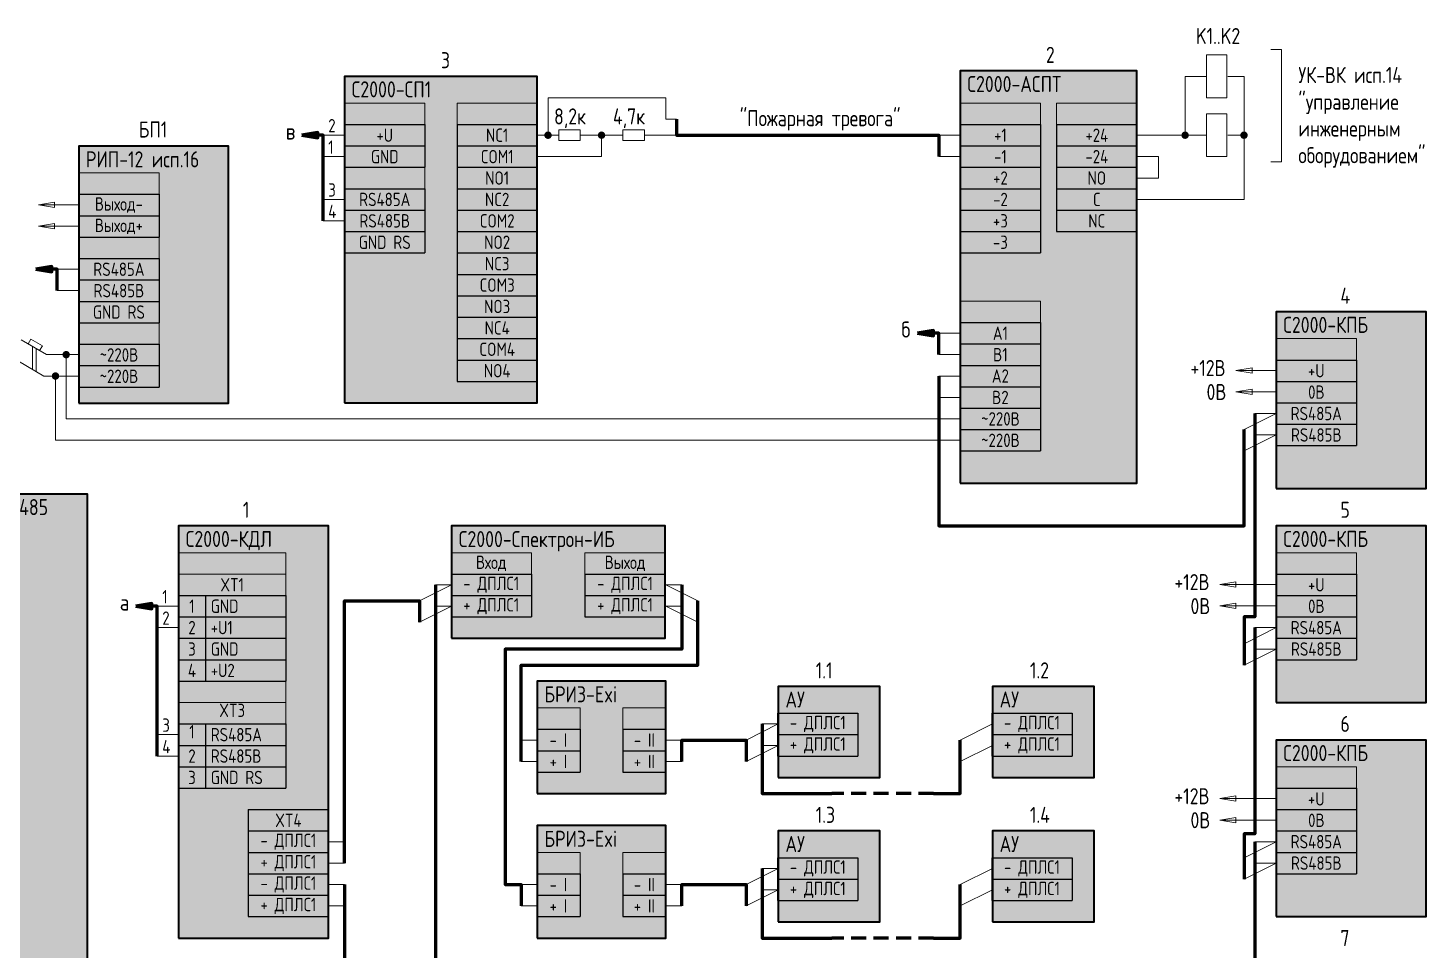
# Model space of a CAD drawing. Header units: millimetres. Extents: x -97100 to 319800, y -166950 to 107250.
# Drawn here: x -62314 to -36200, y -79424 to -62196 of the extents above; entities that cross this region are included whole.
import ezdxf
from ezdxf.enums import TextEntityAlignment as Align

# ---------------------------------------------------------------- set-up
doc = ezdxf.new("R2010")
doc.units = ezdxf.units.MM
doc.linetypes.add('DASHED2', pattern=[9.525, 6.35, -3.175])
doc.layers.add('0_ПОЖ_ИЗВ', color=1, linetype='Continuous', lineweight=15)
doc.layers.add('Штриховка', color=7, linetype='Continuous', lineweight=25)
doc.styles.get("Standard").update_dxf_attribs({"font": 'GOST2304A.ttf'})
doc.styles.add('мой', font='GOST_Common.ttf', dxfattribs={"width": 0.9, "height": 3})

# ---------------------------------------------------------------- blocks, each defined once
blk = doc.blocks.new('*U148')
at = {"layer": 'Штриховка'}
h = blk.add_hatch(color=0, dxfattribs=at)
h.dxf.hatch_style = 1
h.paths.add_polyline_path([(0, -7700), (2800, -7700), (2800, 0), (0, 0)])
at = {"color": 7, "linetype": 'Continuous', "lineweight": 40}
blk.add_lwpolyline([(0, -7700), (2800, -7700), (2800, 0), (0, 0)], close=True, dxfattribs=at)
blk.add_attdef('НАЗВАНИЕ_001', (9, -20), '', height=10, dxfattribs=at)
at = {"color": 7, "linetype": 'Continuous', "lineweight": 40, "flags": 1}
blk.add_attdef('I12', text='', height=10, dxfattribs=at).set_placement((10, -60), align=Align.TOP_LEFT)
at = {"color": 7, "linetype": 'Continuous', "lineweight": 40, "flags": 9}
for tag, p in [('I24', (10, -80)), ('I220', (10, -90))]:
    blk.add_attdef(tag, p, '', height=10, dxfattribs=at)
blk = doc.blocks.new('*T149')
at = {"color": 0, "linetype": 'ByBlock', "lineweight": -2, "transparency": 16777216}
for p, q in [((0, -800), (2000, -800)), ((0, -800), (0, -2400)), ((500, -800), (500, -2400)), ((2000, -800), (2000, -2400)), ((0, -1200), (2000, -1200)), ((0, -1600), (2000, -1600)), ((0, -2000), (2000, -2000)), ((0, -2400), (2000, -2400)), ((0, -3200), (2000, -3200)), ((0, -3200), (0, -4400)), ((500, -3200), (500, -4400)), ((2000, -3200), (2000, -4400)), ((0, -3600), (2000, -3600)), ((0, -4000), (2000, -4000)), ((0, -4400), (2000, -4400))]:
    blk.add_line(p, q, dxfattribs=at)
at = {"layer": 'Defpoints', "color": 8, "linetype": 'ByBlock', "lineweight": 0, "transparency": 16777216}
for p, q in [((0, 0), (2000, 0)), ((0, 0), (0, -800)), ((2000, 0), (2000, -800)), ((0, -400), (2000, -400)), ((0, -2400), (0, -3200)), ((2000, -2400), (2000, -3200)), ((0, -2800), (2000, -2800))]:
    blk.add_line(p, q, dxfattribs=at)
at = {"color": 0, "linetype": 'Continuous', "lineweight": 20, "transparency": 16777216, "char_height": 250}
for s, insert, width, attachment_point in [('XT1', (1000, -600), 1800, 5), ('1', (250, -1000), 300, 5), ('GND', (600, -1000), 1300, 4), ('{\\C7;2}', (250, -1400), 300, 5), ('{\\fGOST type A|b0|i0|c0|p34;+U1}', (600, -1400), 1300, 4), ('{\\C7;3}', (250, -1800), 300, 5), ('{\\fGOST type A|b0|i0|c0|p34;GND}', (600, -1800), 1300, 4), ('{\\C7;4}', (250, -2200), 300, 5), ('+U2', (600, -2200), 1300, 4), ('XT3', (1000, -2820), 1800, 2), ('1', (250, -3220), 300, 2), ('{\\C256;RS485А}', (600, -3400), 1300, 4), ('{\\C7;2}', (250, -3800), 300, 5), ('{\\C256;RS485B}', (600, -3800), 1300, 4), ('{\\C7;3}', (250, -4200), 300, 5), ('{\\fGOST type A|b0|i0|c0|p34;GND\\fGOST type A|b0|i0|c204|p34; \\fGOST type A|b0|i0|c0|p34;RS}', (600, -4200), 1300, 4)]:
    blk.add_mtext(s, dxfattribs=dict(at, insert=insert, width=width, attachment_point=attachment_point))
blk = doc.blocks.new('*U164')
at = {"layer": 'Штриховка'}
h = blk.add_hatch(color=0, dxfattribs=at)
h.dxf.hatch_style = 1
h.paths.add_polyline_path([(0, -4800), (2800, -4800), (2800, 0), (0, 0)])
at = {"color": 7, "linetype": 'Continuous', "lineweight": 40}
blk.add_lwpolyline([(0, -4800), (2800, -4800), (2800, 0), (0, 0)], close=True, dxfattribs=at)
blk.add_attdef('НАЗВАНИЕ_001', (9, -20), '', height=10, dxfattribs=at)
at = {"color": 7, "linetype": 'Continuous', "lineweight": 40, "flags": 1}
blk.add_attdef('I12', text='', height=10, dxfattribs=at).set_placement((10, -60), align=Align.TOP_LEFT)
at = {"color": 7, "linetype": 'Continuous', "lineweight": 40, "flags": 9}
for tag, p in [('I24', (10, -80)), ('I220', (10, -90))]:
    blk.add_attdef(tag, p, '', height=10, dxfattribs=at)
blk = doc.blocks.new('*T159')
at = {"color": 0, "linetype": 'ByBlock', "lineweight": -2, "transparency": 16777216}
for p, q in [((0, -400), (1500, -400)), ((0, -400), (0, -1200)), ((1500, -400), (1500, -1200)), ((0, -800), (1500, -800)), ((0, -1200), (1500, -1200)), ((0, -1600), (1500, -1600)), ((0, -1600), (0, -2800)), ((1500, -1600), (1500, -2800)), ((0, -2000), (1500, -2000)), ((0, -2400), (1500, -2400)), ((0, -2800), (1500, -2800)), ((0, -3200), (1500, -3200)), ((0, -3200), (0, -4000)), ((1500, -3200), (1500, -4000)), ((0, -3600), (1500, -3600)), ((0, -4000), (1500, -4000))]:
    blk.add_line(p, q, dxfattribs=at)
at = {"layer": 'Defpoints', "color": 8, "linetype": 'ByBlock', "lineweight": 0, "transparency": 16777216}
for p, q in [((0, 0), (1500, 0)), ((0, 0), (0, -400)), ((1500, 0), (1500, -400)), ((0, -1200), (0, -1600)), ((1500, -1200), (1500, -1600)), ((0, -2800), (0, -3200)), ((1500, -2800), (1500, -3200))]:
    blk.add_line(p, q, dxfattribs=at)
at = {"color": 0, "linetype": 'Continuous', "lineweight": 20, "transparency": 16777216, "char_height": 250, "width": 1300, "attachment_point": 5}
for s, insert in [('Выход-', (750, -600)), ('Выход+', (750, -1000)), ('{\\C256;RS485А}', (750, -1800)), ('{\\C256;RS485B}', (750, -2200)), ('{\\fGOST type A|b0|i0|c0|p34;GND\\fGOST type A|b0|i0|c204|p34; \\fGOST type A|b0|i0|c0|p34;RS}', (750, -2600)), ('~220В', (750, -3400)), ('~220В', (750, -3800))]:
    blk.add_mtext(s, dxfattribs=dict(at, insert=insert))
blk = doc.blocks.new('*U162')
at = {"layer": 'Штриховка'}
h = blk.add_hatch(color=0, dxfattribs=at)
h.dxf.hatch_style = 1
h.paths.add_polyline_path([(0, -6100), (3600, -6100), (3600, 0), (0, 0)])
at = {"color": 7, "linetype": 'Continuous', "lineweight": 40}
blk.add_lwpolyline([(0, -6100), (3600, -6100), (3600, 0), (0, 0)], close=True, dxfattribs=at)
blk.add_attdef('НАЗВАНИЕ_001', (9, -20), '', height=10, dxfattribs=at)
at = {"color": 7, "linetype": 'Continuous', "lineweight": 40, "flags": 1}
blk.add_attdef('I12', text='', height=10, dxfattribs=at).set_placement((10, -60), align=Align.TOP_LEFT)
at = {"color": 7, "linetype": 'Continuous', "lineweight": 40, "flags": 9}
for tag, p in [('I24', (10, -80)), ('I220', (10, -90))]:
    blk.add_attdef(tag, p, '', height=10, dxfattribs=at)
blk = doc.blocks.new('*T160')
at = {"color": 0, "linetype": 'ByBlock', "lineweight": -2, "transparency": 16777216}
for p, q in [((0, -400), (1500, -400)), ((0, -400), (0, -1200)), ((1500, -400), (1500, -1200)), ((0, -800), (1500, -800)), ((0, -1200), (1500, -1200)), ((0, -1600), (1500, -1600)), ((0, -1600), (0, -2800)), ((1500, -1600), (1500, -2800)), ((0, -2000), (1500, -2000)), ((0, -2400), (1500, -2400)), ((0, -2800), (1500, -2800))]:
    blk.add_line(p, q, dxfattribs=at)
at = {"layer": 'Defpoints', "color": 8, "linetype": 'ByBlock', "lineweight": 0, "transparency": 16777216}
for p, q in [((0, 0), (1500, 0)), ((0, 0), (0, -400)), ((1500, 0), (1500, -400)), ((0, -1200), (0, -1600)), ((1500, -1200), (1500, -1600))]:
    blk.add_line(p, q, dxfattribs=at)
at = {"color": 0, "linetype": 'Continuous', "lineweight": 20, "transparency": 16777216, "char_height": 250, "width": 1300, "attachment_point": 5}
for s, insert in [('+U', (750, -600)), ('GND', (750, -1000)), ('{\\C256;RS485А}', (750, -1800)), ('{\\C256;RS485B}', (750, -2200)), ('{\\fGOST type A|b0|i0|c0|p34;GND\\fGOST type A|b0|i0|c204|p34; \\fGOST type A|b0|i0|c0|p34;RS}', (750, -2600))]:
    blk.add_mtext(s, dxfattribs=dict(at, insert=insert))
blk = doc.blocks.new('*U163')
at = {"layer": 'Штриховка'}
h = blk.add_hatch(color=0, dxfattribs=at)
h.dxf.hatch_style = 1
h.paths.add_polyline_path([(0, -3300), (2800, -3300), (2800, 0), (0, 0)])
at = {"color": 7, "linetype": 'Continuous', "lineweight": 40}
blk.add_lwpolyline([(0, -3300), (2800, -3300), (2800, 0), (0, 0)], close=True, dxfattribs=at)
blk.add_attdef('НАЗВАНИЕ_001', (9, -20), '', height=10, dxfattribs=at)
at = {"color": 7, "linetype": 'Continuous', "lineweight": 40, "flags": 1}
blk.add_attdef('I12', text='', height=10, dxfattribs=at).set_placement((10, -60), align=Align.TOP_LEFT)
at = {"color": 7, "linetype": 'Continuous', "lineweight": 40, "flags": 9}
for tag, p in [('I24', (10, -80)), ('I220', (10, -90))]:
    blk.add_attdef(tag, p, '', height=10, dxfattribs=at)
blk = doc.blocks.new('*T161')
at = {"color": 0, "linetype": 'ByBlock', "lineweight": -2, "transparency": 16777216}
for p, q in [((0, -400), (1500, -400)), ((0, -400), (0, -2000)), ((1500, -400), (1500, -2000)), ((0, -800), (1500, -800)), ((0, -1200), (1500, -1200)), ((0, -1600), (1500, -1600)), ((0, -2000), (1500, -2000))]:
    blk.add_line(p, q, dxfattribs=at)
at = {"layer": 'Defpoints', "color": 8, "linetype": 'ByBlock', "lineweight": 0, "transparency": 16777216}
for p, q in [((0, 0), (1500, 0)), ((0, 0), (0, -400)), ((1500, 0), (1500, -400))]:
    blk.add_line(p, q, dxfattribs=at)
at = {"color": 0, "linetype": 'Continuous', "lineweight": 20, "transparency": 16777216, "char_height": 250, "width": 1300, "attachment_point": 5}
for s, insert in [('+U', (750, -600)), ('0В', (750, -1000)), ('{\\C256;RS485А}', (750, -1400)), ('{\\C256;RS485B}', (750, -1800))]:
    blk.add_mtext(s, dxfattribs=dict(at, insert=insert))
blk = doc.blocks.new('*U188')
at = {"layer": 'Штриховка'}
h = blk.add_hatch(color=0, dxfattribs=at)
h.dxf.hatch_style = 1
h.paths.add_polyline_path([(0, -7700), (3300, -7700), (3300, 0), (0, 0)])
at = {"color": 7, "linetype": 'Continuous', "lineweight": 40}
blk.add_lwpolyline([(0, -7700), (3300, -7700), (3300, 0), (0, 0)], close=True, dxfattribs=at)
blk.add_attdef('НАЗВАНИЕ_001', (9, -20), '', height=10, dxfattribs=at)
at = {"color": 7, "linetype": 'Continuous', "lineweight": 40, "flags": 1}
blk.add_attdef('I12', text='', height=10, dxfattribs=at).set_placement((10, -60), align=Align.TOP_LEFT)
at = {"color": 7, "linetype": 'Continuous', "lineweight": 40, "flags": 9}
for tag, p in [('I24', (10, -80)), ('I220', (10, -90))]:
    blk.add_attdef(tag, p, '', height=10, dxfattribs=at)
blk = doc.blocks.new('*T165')
at = {"color": 0, "linetype": 'ByBlock', "lineweight": -2, "transparency": 16777216}
for p, q in [((0, -400), (1500, -400)), ((0, -400), (0, -2800)), ((1500, -400), (1500, -2800)), ((0, -800), (1500, -800)), ((0, -1200), (1500, -1200)), ((0, -1600), (1500, -1600)), ((0, -2000), (1500, -2000)), ((0, -2400), (1500, -2400)), ((0, -2800), (1500, -2800))]:
    blk.add_line(p, q, dxfattribs=at)
at = {"layer": 'Defpoints', "color": 8, "linetype": 'ByBlock', "lineweight": 0, "transparency": 16777216}
for p, q in [((0, 0), (1500, 0)), ((0, 0), (0, -400)), ((1500, 0), (1500, -400))]:
    blk.add_line(p, q, dxfattribs=at)
at = {"color": 0, "linetype": 'Continuous', "lineweight": 20, "transparency": 16777216, "char_height": 250, "width": 1300, "attachment_point": 5}
for s, insert in [('+1', (750, -600)), ('-1', (750, -1000)), ('+2', (750, -1400)), ('-2', (750, -1800)), ('{\\C256;+3}', (750, -2200)), ('{\\C256;-3}', (750, -2600))]:
    blk.add_mtext(s, dxfattribs=dict(at, insert=insert))
blk = doc.blocks.new('*U169')
at = {"layer": 'Штриховка'}
h = blk.add_hatch(color=0, dxfattribs=at)
h.dxf.hatch_style = 1
h.paths.add_polyline_path([(0, -19695), (2800, -19695), (2800, 0), (0, 0)])
at = {"color": 7, "linetype": 'Continuous', "lineweight": 40}
blk.add_lwpolyline([(0, -19695), (2800, -19695), (2800, 0), (0, 0)], close=True, dxfattribs=at)
blk.add_attdef('НАЗВАНИЕ_001', (9, -20), '', height=10, dxfattribs=at)
at = {"color": 7, "linetype": 'Continuous', "lineweight": 40, "flags": 1}
blk.add_attdef('I12', text='', height=10, dxfattribs=at).set_placement((10, -60), align=Align.TOP_LEFT)
at = {"color": 7, "linetype": 'Continuous', "lineweight": 40, "flags": 9}
for tag, p in [('I24', (10, -80)), ('I220', (10, -90))]:
    blk.add_attdef(tag, p, '', height=10, dxfattribs=at)
blk = doc.blocks.new('*T170')
at = {"color": 0, "linetype": 'ByBlock', "lineweight": -2, "transparency": 16777216}
for p, q in [((0, -400), (811, -400)), ((0, -400), (0, -1200)), ((811, -400), (811, -1200)), ((0, -800), (811, -800)), ((0, -1200), (811, -1200))]:
    blk.add_line(p, q, dxfattribs=at)
at = {"layer": 'Defpoints', "color": 8, "linetype": 'ByBlock', "lineweight": 0, "transparency": 16777216}
for p, q in [((0, 0), (811, 0)), ((0, 0), (0, -400)), ((811, 0), (811, -400))]:
    blk.add_line(p, q, dxfattribs=at)
at = {"color": 0, "linetype": 'Continuous', "lineweight": 20, "transparency": 16777216, "char_height": 250, "width": 611.04, "attachment_point": 5}
for s, insert in [('{\\C256;- I }', (406, -600)), ('{\\C256;+ I }', (406, -1000))]:
    blk.add_mtext(s, dxfattribs=dict(at, insert=insert))
blk = doc.blocks.new('*U184')
at = {"layer": 'Штриховка'}
h = blk.add_hatch(color=0, dxfattribs=at)
h.dxf.hatch_style = 1
h.paths.add_polyline_path([(0, -2100), (2400, -2100), (2400, 0), (0, 0)])
at = {"color": 7, "linetype": 'Continuous', "lineweight": 40}
blk.add_lwpolyline([(0, -2100), (2400, -2100), (2400, 0), (0, 0)], close=True, dxfattribs=at)
blk.add_attdef('НАЗВАНИЕ_001', (9, -20), '', height=10, dxfattribs=at)
at = {"color": 7, "linetype": 'Continuous', "lineweight": 40, "flags": 1}
blk.add_attdef('I12', text='', height=10, dxfattribs=at).set_placement((10, -60), align=Align.TOP_LEFT)
at = {"color": 7, "linetype": 'Continuous', "lineweight": 40, "flags": 9}
for tag, p in [('I24', (10, -80)), ('I220', (10, -90))]:
    blk.add_attdef(tag, p, '', height=10, dxfattribs=at)
blk = doc.blocks.new('*T172')
at = {"color": 0, "linetype": 'ByBlock', "lineweight": -2, "transparency": 16777216}
for p, q in [((0, -400), (800, -400)), ((0, -400), (0, -1200)), ((800, -400), (800, -1200)), ((0, -800), (800, -800)), ((0, -1200), (800, -1200))]:
    blk.add_line(p, q, dxfattribs=at)
at = {"layer": 'Defpoints', "color": 8, "linetype": 'ByBlock', "lineweight": 0, "transparency": 16777216}
for p, q in [((0, 0), (800, 0)), ((0, 0), (0, -400)), ((800, 0), (800, -400))]:
    blk.add_line(p, q, dxfattribs=at)
at = {"color": 0, "linetype": 'Continuous', "lineweight": 20, "transparency": 16777216, "char_height": 250, "width": 600, "attachment_point": 5}
for s, insert in [('{\\C256;- II}', (400, -600)), ('{\\C256;+ II }', (400, -1000))]:
    blk.add_mtext(s, dxfattribs=dict(at, insert=insert))
blk = doc.blocks.new('*U171')
at = {"layer": 'Штриховка'}
h = blk.add_hatch(color=0, dxfattribs=at)
h.dxf.hatch_style = 1
h.paths.add_polyline_path([(0, -2100), (3989, -2100), (3989, 0), (0, 0)])
at = {"color": 7, "linetype": 'Continuous', "lineweight": 40}
blk.add_lwpolyline([(0, -2100), (3989, -2100), (3989, 0), (0, 0)], close=True, dxfattribs=at)
blk.add_attdef('НАЗВАНИЕ_001', (9, -20), '', height=10, dxfattribs=at)
at = {"color": 7, "linetype": 'Continuous', "lineweight": 40, "flags": 1}
blk.add_attdef('I12', text='', height=10, dxfattribs=at).set_placement((10, -60), align=Align.TOP_LEFT)
at = {"color": 7, "linetype": 'Continuous', "lineweight": 40, "flags": 9}
for tag, p in [('I24', (10, -80)), ('I220', (10, -90))]:
    blk.add_attdef(tag, p, '', height=10, dxfattribs=at)
blk = doc.blocks.new('*T173')
at = {"color": 0, "linetype": 'ByBlock', "lineweight": -2, "transparency": 16777216}
for p, q in [((0, -400), (1500, -400)), ((0, -400), (0, -1200)), ((1500, -400), (1500, -1200)), ((0, -800), (1500, -800)), ((0, -1200), (1500, -1200))]:
    blk.add_line(p, q, dxfattribs=at)
at = {"layer": 'Defpoints', "color": 8, "linetype": 'ByBlock', "lineweight": 0, "transparency": 16777216}
for p, q in [((0, 0), (1500, 0)), ((0, 0), (0, -400)), ((1500, 0), (1500, -400))]:
    blk.add_line(p, q, dxfattribs=at)
at = {"color": 0, "linetype": 'Continuous', "lineweight": 20, "transparency": 16777216, "char_height": 250, "width": 1300, "attachment_point": 5}
for s, insert in [('Вход', (750, -200)), ('{\\C256;- ДПЛС1  \\P}', (750, -600)), ('{\\C256;+ ДПЛС1 \\P}', (750, -1000))]:
    blk.add_mtext(s, dxfattribs=dict(at, insert=insert))
blk = doc.blocks.new('*T174')
at = {"color": 0, "linetype": 'ByBlock', "lineweight": -2, "transparency": 16777216}
for p, q in [((0, -400), (1500, -400)), ((0, -400), (0, -1200)), ((1500, -400), (1500, -1200)), ((0, -800), (1500, -800)), ((0, -1200), (1500, -1200))]:
    blk.add_line(p, q, dxfattribs=at)
at = {"layer": 'Defpoints', "color": 8, "linetype": 'ByBlock', "lineweight": 0, "transparency": 16777216}
for p, q in [((0, 0), (1500, 0)), ((0, 0), (0, -400)), ((1500, 0), (1500, -400))]:
    blk.add_line(p, q, dxfattribs=at)
at = {"color": 0, "linetype": 'Continuous', "lineweight": 20, "transparency": 16777216, "char_height": 250, "width": 1300, "attachment_point": 5}
for s, insert in [('Выход', (750, -200)), ('{\\C256;- ДПЛС1  \\P}', (750, -600)), ('{\\C256;+ ДПЛС1 \\P}', (750, -1000))]:
    blk.add_mtext(s, dxfattribs=dict(at, insert=insert))
blk = doc.blocks.new('*U176')
at = {"layer": 'Штриховка'}
h = blk.add_hatch(color=0, dxfattribs=at)
h.dxf.hatch_style = 1
h.paths.add_polyline_path([(0, -1700), (1900, -1700), (1900, 0), (0, 0)])
at = {"color": 7, "linetype": 'Continuous', "lineweight": 40}
blk.add_lwpolyline([(0, -1700), (1900, -1700), (1900, 0), (0, 0)], close=True, dxfattribs=at)
blk.add_attdef('НАЗВАНИЕ_001', (9, -20), '', height=10, dxfattribs=at)
at = {"color": 7, "linetype": 'Continuous', "lineweight": 40, "flags": 1}
blk.add_attdef('I12', text='', height=10, dxfattribs=at).set_placement((10, -60), align=Align.TOP_LEFT)
at = {"color": 7, "linetype": 'Continuous', "lineweight": 40, "flags": 9}
for tag, p in [('I24', (10, -80)), ('I220', (10, -90))]:
    blk.add_attdef(tag, p, '', height=10, dxfattribs=at)
blk = doc.blocks.new('*T175')
at = {"color": 0, "linetype": 'ByBlock', "lineweight": -2, "transparency": 16777216}
for p, q in [((0, 0), (1500, 0)), ((0, 0), (0, -800)), ((1500, 0), (1500, -800)), ((0, -400), (1500, -400)), ((0, -800), (1500, -800))]:
    blk.add_line(p, q, dxfattribs=at)
at = {"color": 0, "linetype": 'Continuous', "lineweight": 20, "transparency": 16777216, "char_height": 250, "width": 1300, "attachment_point": 5}
for s, insert in [('{\\C256;- ДПЛС1  \\P}', (750, -200)), ('{\\C256;+ ДПЛС1 \\P}', (750, -600))]:
    blk.add_mtext(s, dxfattribs=dict(at, insert=insert))
blk = doc.blocks.new('*T177')
at = {"color": 0, "linetype": 'ByBlock', "lineweight": -2, "transparency": 16777216}
for p, q in [((0, 0), (1500, 0)), ((0, 0), (0, -800)), ((1500, 0), (1500, -800)), ((0, -400), (1500, -400)), ((0, -800), (1500, -800))]:
    blk.add_line(p, q, dxfattribs=at)
at = {"color": 0, "linetype": 'Continuous', "lineweight": 20, "transparency": 16777216, "char_height": 250, "width": 1300, "attachment_point": 5}
for s, insert in [('{\\C256;- ДПЛС1  \\P}', (750, -200)), ('{\\C256;+ ДПЛС1 \\P}', (750, -600))]:
    blk.add_mtext(s, dxfattribs=dict(at, insert=insert))
blk = doc.blocks.new('*T178')
at = {"color": 0, "linetype": 'ByBlock', "lineweight": -2, "transparency": 16777216}
for p, q in [((0, 0), (1500, 0)), ((0, 0), (0, -800)), ((1500, 0), (1500, -800)), ((0, -400), (1500, -400)), ((0, -800), (1500, -800))]:
    blk.add_line(p, q, dxfattribs=at)
at = {"color": 0, "linetype": 'Continuous', "lineweight": 20, "transparency": 16777216, "char_height": 250, "width": 1300, "attachment_point": 5}
for s, insert in [('{\\C256;- ДПЛС1  \\P}', (750, -200)), ('{\\C256;+ ДПЛС1 \\P}', (750, -600))]:
    blk.add_mtext(s, dxfattribs=dict(at, insert=insert))
blk = doc.blocks.new('*T179')
at = {"color": 0, "linetype": 'ByBlock', "lineweight": -2, "transparency": 16777216}
for p, q in [((0, 0), (1500, 0)), ((0, 0), (0, -800)), ((1500, 0), (1500, -800)), ((0, -400), (1500, -400)), ((0, -800), (1500, -800))]:
    blk.add_line(p, q, dxfattribs=at)
at = {"color": 0, "linetype": 'Continuous', "lineweight": 20, "transparency": 16777216, "char_height": 250, "width": 1300, "attachment_point": 5}
for s, insert in [('{\\C256;- ДПЛС1  \\P}', (750, -200)), ('{\\C256;+ ДПЛС1 \\P}', (750, -600))]:
    blk.add_mtext(s, dxfattribs=dict(at, insert=insert))
blk = doc.blocks.new('*T180')
at = {"color": 0, "linetype": 'ByBlock', "lineweight": -2, "transparency": 16777216}
for p, q in [((0, 0), (1500, 0)), ((0, 0), (0, -2000)), ((1500, 0), (1500, -2000)), ((0, -400), (1500, -400)), ((0, -800), (1500, -800)), ((0, -1200), (1500, -1200)), ((0, -1600), (1500, -1600)), ((0, -2000), (1500, -2000))]:
    blk.add_line(p, q, dxfattribs=at)
at = {"color": 0, "linetype": 'Continuous', "lineweight": 20, "transparency": 16777216, "char_height": 250, "width": 1300, "attachment_point": 5}
for s, insert in [('XT4', (750, -200)), ('{\\C256;- ДПЛС1  \\P}', (750, -600)), ('{\\C256;+ ДПЛС1 \\P}', (750, -1000)), ('{\\C256;- ДПЛС1  \\P}', (750, -1400)), ('{\\C256;+ ДПЛС1 \\P}', (750, -1800))]:
    blk.add_mtext(s, dxfattribs=dict(at, insert=insert))
blk = doc.blocks.new('*T185')
at = {"color": 0, "linetype": 'ByBlock', "lineweight": -2, "transparency": 16777216}
for p, q in [((0, -400), (811, -400)), ((0, -400), (0, -1200)), ((811, -400), (811, -1200)), ((0, -800), (811, -800)), ((0, -1200), (811, -1200))]:
    blk.add_line(p, q, dxfattribs=at)
at = {"layer": 'Defpoints', "color": 8, "linetype": 'ByBlock', "lineweight": 0, "transparency": 16777216}
for p, q in [((0, 0), (811, 0)), ((0, 0), (0, -400)), ((811, 0), (811, -400))]:
    blk.add_line(p, q, dxfattribs=at)
at = {"color": 0, "linetype": 'Continuous', "lineweight": 20, "transparency": 16777216, "char_height": 250, "width": 611.04, "attachment_point": 5}
for s, insert in [('{\\C256;- I }', (406, -600)), ('{\\C256;+ I }', (406, -1000))]:
    blk.add_mtext(s, dxfattribs=dict(at, insert=insert))
blk = doc.blocks.new('*T186')
at = {"color": 0, "linetype": 'ByBlock', "lineweight": -2, "transparency": 16777216}
for p, q in [((0, -400), (800, -400)), ((0, -400), (0, -1200)), ((800, -400), (800, -1200)), ((0, -800), (800, -800)), ((0, -1200), (800, -1200))]:
    blk.add_line(p, q, dxfattribs=at)
at = {"layer": 'Defpoints', "color": 8, "linetype": 'ByBlock', "lineweight": 0, "transparency": 16777216}
for p, q in [((0, 0), (800, 0)), ((0, 0), (0, -400)), ((800, 0), (800, -400))]:
    blk.add_line(p, q, dxfattribs=at)
at = {"color": 0, "linetype": 'Continuous', "lineweight": 20, "transparency": 16777216, "char_height": 250, "width": 600, "attachment_point": 5}
for s, insert in [('{\\C256;- II}', (400, -600)), ('{\\C256;+ II }', (400, -1000))]:
    blk.add_mtext(s, dxfattribs=dict(at, insert=insert))
blk = doc.blocks.new('*T187')
at = {"color": 0, "linetype": 'ByBlock', "lineweight": -2, "transparency": 16777216}
for p, q in [((0, -400), (1500, -400)), ((0, -400), (0, -5200)), ((1500, -400), (1500, -5200)), ((0, -800), (1500, -800)), ((0, -1200), (1500, -1200)), ((0, -1600), (1500, -1600)), ((0, -2000), (1500, -2000)), ((0, -2400), (1500, -2400)), ((0, -2800), (1500, -2800)), ((0, -3200), (1500, -3200)), ((0, -3600), (1500, -3600)), ((0, -4000), (1500, -4000)), ((0, -4400), (1500, -4400)), ((0, -4800), (1500, -4800)), ((0, -5200), (1500, -5200))]:
    blk.add_line(p, q, dxfattribs=at)
at = {"layer": 'Defpoints', "color": 8, "linetype": 'ByBlock', "lineweight": 0, "transparency": 16777216}
for p, q in [((0, 0), (1500, 0)), ((0, 0), (0, -400)), ((1500, 0), (1500, -400))]:
    blk.add_line(p, q, dxfattribs=at)
at = {"color": 0, "linetype": 'Continuous', "lineweight": 20, "transparency": 16777216, "char_height": 250, "width": 1300, "attachment_point": 5}
for s, insert in [('NC1', (750, -600)), ('COM1', (750, -1000)), ('NO1', (750, -1400)), ('NC2', (750, -1800)), ('COM2', (750, -2200)), ('NO2', (750, -2600)), ('NC3', (750, -3000)), ('COM3', (750, -3400)), ('NO3', (750, -3800)), ('NC4', (750, -4200)), ('COM4', (750, -4600)), ('NO4', (750, -5000))]:
    blk.add_mtext(s, dxfattribs=dict(at, insert=insert))
blk = doc.blocks.new('*T189')
at = {"color": 0, "linetype": 'ByBlock', "lineweight": -2, "transparency": 16777216}
for p, q in [((0, -400), (1500, -400)), ((0, -400), (0, -2800)), ((1500, -400), (1500, -2800)), ((0, -800), (1500, -800)), ((0, -1200), (1500, -1200)), ((0, -1600), (1500, -1600)), ((0, -2000), (1500, -2000)), ((0, -2400), (1500, -2400)), ((0, -2800), (1500, -2800))]:
    blk.add_line(p, q, dxfattribs=at)
at = {"layer": 'Defpoints', "color": 8, "linetype": 'ByBlock', "lineweight": 0, "transparency": 16777216}
for p, q in [((0, 0), (1500, 0)), ((0, 0), (0, -400)), ((1500, 0), (1500, -400))]:
    blk.add_line(p, q, dxfattribs=at)
at = {"color": 0, "linetype": 'Continuous', "lineweight": 20, "transparency": 16777216, "char_height": 250, "width": 1300, "attachment_point": 5}
for s, insert in [('{\\C256;А1}', (750, -600)), ('{\\C256;B1}', (750, -1000)), ('A2', (750, -1400)), ('{\\C256;B2}', (750, -1800)), ('~220В', (750, -2200)), ('~220В', (750, -2600))]:
    blk.add_mtext(s, dxfattribs=dict(at, insert=insert))
blk = doc.blocks.new('*T193')
at = {"color": 0, "linetype": 'ByBlock', "lineweight": -2, "transparency": 16777216}
for p, q in [((0, -400), (1500, -400)), ((0, -400), (0, -2400)), ((1500, -400), (1500, -2400)), ((0, -800), (1500, -800)), ((0, -1200), (1500, -1200)), ((0, -1600), (1500, -1600)), ((0, -2000), (1500, -2000)), ((0, -2400), (1500, -2400))]:
    blk.add_line(p, q, dxfattribs=at)
at = {"layer": 'Defpoints', "color": 8, "linetype": 'ByBlock', "lineweight": 0, "transparency": 16777216}
for p, q in [((0, 0), (1500, 0)), ((0, 0), (0, -400)), ((1500, 0), (1500, -400))]:
    blk.add_line(p, q, dxfattribs=at)
at = {"color": 0, "linetype": 'Continuous', "lineweight": 20, "transparency": 16777216, "char_height": 250, "width": 1300, "attachment_point": 5}
for s, insert in [('+24', (750, -600)), ('-24', (750, -1000)), ('NO', (750, -1400)), ('C', (750, -1800)), ('{\\C256;NC}', (750, -2200))]:
    blk.add_mtext(s, dxfattribs=dict(at, insert=insert))
blk = doc.blocks.new('*T199')
at = {"color": 0, "linetype": 'ByBlock', "lineweight": -2, "transparency": 16777216}
for p, q in [((0, -400), (1500, -400)), ((0, -400), (0, -2000)), ((1500, -400), (1500, -2000)), ((0, -800), (1500, -800)), ((0, -1200), (1500, -1200)), ((0, -1600), (1500, -1600)), ((0, -2000), (1500, -2000))]:
    blk.add_line(p, q, dxfattribs=at)
at = {"layer": 'Defpoints', "color": 8, "linetype": 'ByBlock', "lineweight": 0, "transparency": 16777216}
for p, q in [((0, 0), (1500, 0)), ((0, 0), (0, -400)), ((1500, 0), (1500, -400))]:
    blk.add_line(p, q, dxfattribs=at)
at = {"color": 0, "linetype": 'Continuous', "lineweight": 20, "transparency": 16777216, "char_height": 250, "width": 1300, "attachment_point": 5}
for s, insert in [('+U', (750, -600)), ('0В', (750, -1000)), ('{\\C256;RS485А}', (750, -1400)), ('{\\C256;RS485B}', (750, -1800))]:
    blk.add_mtext(s, dxfattribs=dict(at, insert=insert))
blk = doc.blocks.new('*T200')
at = {"color": 0, "linetype": 'ByBlock', "lineweight": -2, "transparency": 16777216}
for p, q in [((0, -400), (1500, -400)), ((0, -400), (0, -2000)), ((1500, -400), (1500, -2000)), ((0, -800), (1500, -800)), ((0, -1200), (1500, -1200)), ((0, -1600), (1500, -1600)), ((0, -2000), (1500, -2000))]:
    blk.add_line(p, q, dxfattribs=at)
at = {"layer": 'Defpoints', "color": 8, "linetype": 'ByBlock', "lineweight": 0, "transparency": 16777216}
for p, q in [((0, 0), (1500, 0)), ((0, 0), (0, -400)), ((1500, 0), (1500, -400))]:
    blk.add_line(p, q, dxfattribs=at)
at = {"color": 0, "linetype": 'Continuous', "lineweight": 20, "transparency": 16777216, "char_height": 250, "width": 1300, "attachment_point": 5}
for s, insert in [('+U', (750, -600)), ('0В', (750, -1000)), ('{\\C256;RS485А}', (750, -1400)), ('{\\C256;RS485B}', (750, -1800))]:
    blk.add_mtext(s, dxfattribs=dict(at, insert=insert))

msp = doc.modelspace()

# ---------------------------------------------------------------- hatches: boundary and pattern name
at = {"layer": 'Штриховка'}
h = msp.add_hatch(color=7, dxfattribs=at)
h.dxf.hatch_style = 1
h.paths.add_polyline_path([(-52530.14171, -64200, 1), (-52669.85829, -64200, 1)])
h = msp.add_hatch(color=7, dxfattribs=at)
h.dxf.hatch_style = 1
h.paths.add_polyline_path([(-51530.14171, -64200, 1), (-51669.85829, -64200, 1)])
h = msp.add_hatch(color=7, dxfattribs=at)
h.dxf.hatch_style = 1
h.paths.add_polyline_path([(-40630.14171, -64200, 1), (-40769.85829, -64200, 1)])
h = msp.add_hatch(color=7, dxfattribs=at)
h.dxf.hatch_style = 1
h.paths.add_polyline_path([(-39530.14171, -64200, 1), (-39669.85829, -64200, 1)])
h = msp.add_hatch(color=7, dxfattribs=at)
h.dxf.hatch_style = 1
h.paths.add_polyline_path([(-61530.14171, -68300, 1), (-61669.85829, -68300, 1)])
h = msp.add_hatch(color=7, dxfattribs=at)
h.dxf.hatch_style = 1
h.paths.add_polyline_path([(-61730.14171, -68699.32454, 1), (-61869.85829, -68699.32454, 1)])

# ---------------------------------------------------------------- linework, layer by layer
at = {"color": 7, "linetype": 'Continuous', "lineweight": 20}
for points in [[(-39100, -62600), (-38900, -62600), (-38900, -64700), (-39100, -64700)], [(-40700, -64200), (-40700, -63100), (-40300, -63100)], [(-39900, -63100), (-39600, -63100), (-39600, -64200), (-39900, -64200)], [(-52600, -64200), (-52600, -63500), (-50400, -63500), (-50400, -63900), (-50200, -63900)], [(-56400, -64200), (-56800, -64200)], [(-52800, -64200), (-52400, -64200)], [(-52800, -64600), (-51600, -64600), (-51600, -64200)], [(-52000, -64200), (-51700, -64200)], [(-51700, -64200), (-51200, -64200)], [(-50800, -64200), (-50200, -64200)], [(-44900, -64200), (-45300, -64200)], [(-41600, -64200), (-40300, -64200)], [(-41600, -65400), (-39600, -65400), (-39600, -64200)], [(-56400, -64600), (-56800, -64600)], [(-44900, -64600), (-45300, -64600)], [(-41600, -64600), (-41200, -64600), (-41200, -65000), (-41600, -65000)], [(-62115.54511, -65499.32465), (-61815.54511, -65549.32465), (-61815.54511, -65449.32465), (-62115.54511, -65499.32465)], [(-61365.54445, -65499.32454), (-62065.54445, -65499.32454)], [(-56400, -65400), (-56800, -65400)], [(-56400, -65800), (-56800, -65800)], [(-62115.54511, -65899.32465), (-61815.54511, -65949.32465), (-61815.54511, -65849.32465), (-62115.54511, -65899.32465)], [(-61365.54445, -65899.32454), (-62065.54445, -65899.32454)], [(-61365.54445, -66704.42286), (-61765.54445, -66704.42286)], [(-61365.54445, -67104.42286), (-61765.54445, -67104.42286)], [(-61965.54445, -68299.32454), (-62441.85843, -68024.32454)], [(-62231.00678, -68146.05979), (-62231.00678, -68574.92731)], [(-44900, -67900), (-45300, -67900)], [(-62162.72598, -68185.48173), (-62162.72598, -68614.34924)], [(-61365.54445, -68299.32454), (-61965.54445, -68299.32454)], [(-61600, -68300), (-61600, -69500), (-45300, -69500)], [(-44900, -68300), (-45300, -68300)], [(-62015.54445, -68699.32454), (-62491.85843, -68424.32454)], [(-39750.00065, -68594.90178), (-39450.00065, -68644.90178), (-39450.00065, -68544.90178), (-39750.00065, -68594.90178)], [(-39000, -68594.90167), (-39700, -68594.90167)], [(-61365.54445, -68699.32454), (-62015.54445, -68699.32454)], [(-61800, -68700), (-61800, -69900), (-45300, -69900)], [(-44900, -68700), (-45300, -68700)], [(-44900, -69100), (-45300, -69100)], [(-39750.00065, -68994.90178), (-39450.00065, -69044.90178), (-39450.00065, -68944.90178), (-39750.00065, -68994.90178)], [(-39000, -68994.90167), (-39700, -68994.90167)], [(-39000, -69400), (-39600, -69700)], [(-39000, -69400), (-39400, -69400)], [(-44900, -69500), (-45300, -69500)], [(-44900, -69900), (-45300, -69900)], [(-39000, -69800), (-39600, -70100)], [(-39000, -69800), (-39400, -69800)], [(-40050.00065, -72594.90178), (-39750.00065, -72644.90178), (-39750.00065, -72544.90178), (-40050.00065, -72594.90178)], [(-39000, -72594.90167), (-40000, -72594.90167)], [(-54400, -72600), (-55000, -72900)], [(-54400, -72600), (-54700, -72600)], [(-50400, -72600), (-50100, -72600)], [(-50400, -72600), (-49800, -72900)], [(-59500, -73000), (-59900, -73000)], [(-54400, -73000), (-55000, -73300)], [(-54400, -73000), (-54700, -73000)], [(-50400, -73000), (-50100, -73000)], [(-50400, -73000), (-49800, -73300)], [(-40050.00065, -72994.90178), (-39750.00065, -73044.90178), (-39750.00065, -72944.90178), (-40050.00065, -72994.90178)], [(-39000, -72994.90167), (-40000, -72994.90167)], [(-59500, -73400), (-59900, -73400)], [(-39000, -73400), (-39600, -73700)], [(-39000, -73400), (-39400, -73400)], [(-39000, -73800), (-39600, -74100)], [(-39000, -73800), (-39400, -73800)], [(-48300, -75200), (-48900, -75500)], [(-48300, -75200), (-48600, -75200)], [(-44300, -75200), (-44900, -75500)], [(-59500, -75400), (-59900, -75400)], [(-52800, -75500), (-53100, -75500)], [(-50100, -75500), (-50400, -75500)], [(-48300, -75600), (-48900, -75900)], [(-48300, -75600), (-48600, -75600)], [(-44300, -75600), (-44900, -75900)], [(-59500, -75800), (-59900, -75800)], [(-52800, -75900), (-53100, -75900)], [(-50100, -75900), (-50400, -75900)], [(-40050.00065, -76594.90178), (-39750.00065, -76644.90178), (-39750.00065, -76544.90178), (-40050.00065, -76594.90178)], [(-39000, -76594.90167), (-40000, -76594.90167)], [(-40050.00065, -76994.90178), (-39750.00065, -77044.90178), (-39750.00065, -76944.90178), (-40050.00065, -76994.90178)], [(-39000, -76994.90167), (-40000, -76994.90167)], [(-56400, -77400), (-56700, -77400)], [(-39000, -77400), (-39600, -77700)], [(-39000, -77400), (-39400, -77400)], [(-56400, -77800), (-56700, -77800)], [(-39000, -77800), (-39600, -78100)], [(-39000, -77800), (-39400, -77800)], [(-48300, -77900), (-48900, -78200)], [(-48300, -77900), (-48600, -77900)], [(-44300, -77900), (-44900, -78200)], [(-56400, -78200), (-56700, -78200)], [(-52800, -78200), (-53100, -78200)], [(-50100, -78200), (-50400, -78200)], [(-48300, -78300), (-48900, -78600)], [(-48300, -78300), (-48600, -78300)], [(-44300, -78300), (-44900, -78600)], [(-56400, -78600), (-56700, -78600)], [(-52800, -78600), (-53100, -78600)], [(-50100, -78600), (-50400, -78600)]]:
    msp.add_lwpolyline(points, dxfattribs=at)
for points in [[(-40300, -62700), (-39921.89111, -62700), (-39921.89111, -63500), (-40300, -63500)], [(-40300, -63800), (-39921.89111, -63800), (-39921.89111, -64600), (-40300, -64600)], [(-52400, -64100), (-52000, -64100), (-52000, -64300), (-52400, -64300)], [(-51200, -64100), (-50800, -64100), (-50800, -64300), (-51200, -64300)], [(-62311.95461, -68099.32454), (-62095.44826, -68224.32454), (-62045.44826, -68137.722), (-62261.95461, -68012.722)]]:
    msp.add_lwpolyline(points, close=True, dxfattribs=at)
at = {"color": 7, "linetype": 'Continuous', "lineweight": 60}
msp.add_lwpolyline([(-50200, -63900), (-50200, -64200), (-45300, -64200), (-45300, -64600)], dxfattribs=at)
at = {"color": 6, "linetype": 'Continuous', "lineweight": 60}
for points in [[(-57200, -64200), (-56900, -64250), (-56900, -64150), (-57200, -64200)], [(-56800, -65800), (-56800, -64200), (-57200, -64200)], [(-62165.54445, -66704.42286), (-61865.54445, -66754.42286), (-61865.54445, -66654.42286), (-62165.54445, -66704.42286)], [(-61765.54445, -67104.42286), (-61765.54445, -66704.42286), (-62165.54445, -66704.42286)], [(-45700, -67900), (-45400, -67950), (-45400, -67850), (-45700, -67900)], [(-45300, -68300), (-45300, -67900), (-45700, -67900)], [(-45300, -68700), (-45300, -71500), (-39600, -71500), (-39600, -69700)], [(-39400, -69400), (-39400, -73200), (-39600, -73200), (-39600, -74100)], [(-60300, -73000), (-60000, -73050), (-60000, -72950), (-60300, -73000)], [(-59900, -75800), (-59900, -73000), (-60300, -73000)], [(-39400, -73400), (-39400, -77250), (-39600, -77250), (-39600, -78100)], [(-39400, -77400), (-39400, -81250), (-39600, -81250), (-39600, -82100)]]:
    msp.add_lwpolyline(points, dxfattribs=at)
at = {"color": 40, "linetype": 'Continuous', "lineweight": 60}
for points in [[(-54700, -72600), (-54700, -79800), (-46200, -79800), (-46200, -82200), (-44700, -82200), (-44700, -82600)], [(-50100, -72600), (-50100, -73800), (-53400, -73800), (-53400, -78200), (-53100, -78200), (-53100, -78600)], [(-56400, -77800), (-56400, -72900), (-55000, -72900), (-55000, -73300)], [(-53100, -75900), (-53100, -74100), (-49800, -74100), (-49800, -72900)], [(-48600, -75200), (-48600, -76500), (-47300, -76500)], [(-50100, -75900), (-50100, -75500), (-48900, -75500), (-48900, -75900)], [(-45400, -76500), (-44900, -76500), (-44900, -75500)], [(-48600, -77900), (-48600, -79200), (-47300, -79200)], [(-56400, -78200), (-56400, -82500), (-55000, -82500), (-55000, -82900)], [(-50100, -78600), (-50100, -78200), (-48900, -78200), (-48900, -78600)], [(-45400, -79200), (-44900, -79200), (-44900, -78200)]]:
    msp.add_lwpolyline(points, dxfattribs=at)
at = {"color": 40, "linetype": 'DASHED2', "lineweight": 60, "ltscale": 44}
for points in [[(-45400, -76500), (-47300, -76500)], [(-45400, -79200), (-47300, -79200)]]:
    msp.add_lwpolyline(points, dxfattribs=at)

# ---------------------------------------------------------------- block references
at = {"color": 7, "linetype": 'Continuous', "lineweight": 40, "true_color": 0xffffff}
ref = msp.add_blockref('*U162', (-56400, -63100), dxfattribs=at)
ref.add_attrib('НАЗВАНИЕ_001', 'С2000-СП1', (-56267.45727, -63493.12187), dxfattribs={"color": 7, "linetype": 'Continuous', "lineweight": 40, "height": 300})
ref = msp.add_blockref('*U188', (-44900, -63000), dxfattribs=at)
ref.add_attrib('НАЗВАНИЕ_001', 'С2000-АСПТ', (-44767.45727, -63393.12187), dxfattribs={"color": 7, "linetype": 'Continuous', "lineweight": 40, "height": 300})
for name, p in [('*T160', (-56400, -63600.00038)), ('*T187', (-54300, -63600.00038)), ('*T165', (-44900, -63600.00038)), ('*T193', (-43100, -63600.00038)), ('*T159', (-61365.54445, -64904.42324)), ('*T189', (-44900, -67300)), ('*T161', (-39000, -68000.00038)), ('*T149', (-59500, -72000.00038)), ('*T173', (-54411.03639, -72000)), ('*T174', (-51911.03639, -72000)), ('*T199', (-39000, -72000.00038)), ('*T185', (-52811.03639, -74900.00038)), ('*T186', (-51200, -74900.00038)), ('*T175', (-48311.03639, -75000.00038)), ('*T177', (-44311.03639, -75000.00038)), ('*T200', (-39000, -76000.00038)), ('*T180', (-58200, -76800.00038)), ('*T170', (-52811.03639, -77600.00038)), ('*T172', (-51200, -77600.00038)), ('*T178', (-48311.03639, -77700.00038)), ('*T179', (-44311.03639, -77700.00038))]:
    msp.add_blockref(name, p)
at = {"color": 7, "linetype": 'Continuous', "lineweight": 40, "true_color": 0xfef6e6}
ref = msp.add_blockref('*U164', (-61365.54445, -64404.42286), dxfattribs=at)
ref.add_attrib('НАЗВАНИЕ_001', 'РИП-12 исп.16', (-61233.00172, -64800.54473), dxfattribs={"color": 7, "linetype": 'Continuous', "lineweight": 40, "height": 300})
at = {"color": 7, "linetype": 'Continuous', "lineweight": 40, "true_color": 0xffffff}
ref = msp.add_blockref('*U163', (-39000, -67500), dxfattribs=at)
ref.add_attrib('НАЗВАНИЕ_001', 'С2000-КПБ', (-38867.45727, -67893.12187), dxfattribs={"color": 7, "linetype": 'Continuous', "lineweight": 40, "height": 300})
at = {"color": 7, "linetype": 'Continuous', "lineweight": 40, "true_color": 0xf0f3ff}
ref = msp.add_blockref('*U169', (-64000, -70905.09833), dxfattribs=at)
ref.add_attrib('НАЗВАНИЕ_001', 'БК-12-RS485', (-63867.24298, -71298.2202), dxfattribs={"color": 7, "linetype": 'Continuous', "lineweight": 40, "height": 300})
at = {"color": 7, "linetype": 'Continuous', "lineweight": 40, "true_color": 0xffffff}
ref = msp.add_blockref('*U148', (-59500, -71500), dxfattribs=at)
ref.add_attrib('НАЗВАНИЕ_001', 'С2000-КДЛ', (-59367.45727, -71893.12187), dxfattribs={"color": 7, "linetype": 'Continuous', "lineweight": 40, "height": 300})
ref = msp.add_blockref('*U171', (-54400, -71499.99962), dxfattribs=at)
ref.add_attrib('НАЗВАНИЕ_001', 'С2000-Спектрон-ИБ', (-54267.45727, -71896.12149), dxfattribs={"color": 7, "linetype": 'Continuous', "lineweight": 40, "height": 300})
ref = msp.add_blockref('*U163', (-39000, -71500), dxfattribs=at)
ref.add_attrib('НАЗВАНИЕ_001', 'С2000-КПБ', (-38867.45727, -71893.12187), dxfattribs={"color": 7, "linetype": 'Continuous', "lineweight": 40, "height": 300})
ref = msp.add_blockref('*U184', (-52800, -74400), dxfattribs=at)
ref.add_attrib('НАЗВАНИЕ_001', 'БРИЗ-Exi', (-52667.24298, -74796.12187), dxfattribs={"color": 7, "linetype": 'Continuous', "lineweight": 40, "height": 300})
ref = msp.add_blockref('*U176', (-48300, -74500), dxfattribs=at)
ref.add_attrib('НАЗВАНИЕ_001', 'АУ', (-48165.95727, -74893.12187), dxfattribs={"color": 7, "linetype": 'Continuous', "lineweight": 40, "height": 300})
ref = msp.add_blockref('*U176', (-44300, -74500), dxfattribs=at)
ref.add_attrib('НАЗВАНИЕ_001', 'АУ', (-44165.95727, -74893.12187), dxfattribs={"color": 7, "linetype": 'Continuous', "lineweight": 40, "height": 300})
ref = msp.add_blockref('*U163', (-39000, -75500), dxfattribs=at)
ref.add_attrib('НАЗВАНИЕ_001', 'С2000-КПБ', (-38867.45727, -75893.12187), dxfattribs={"color": 7, "linetype": 'Continuous', "lineweight": 40, "height": 300})
ref = msp.add_blockref('*U184', (-52800, -77100), dxfattribs=at)
ref.add_attrib('НАЗВАНИЕ_001', 'БРИЗ-Exi', (-52667.24298, -77496.12187), dxfattribs={"color": 7, "linetype": 'Continuous', "lineweight": 40, "height": 300})
ref = msp.add_blockref('*U176', (-48300, -77200), dxfattribs=at)
ref.add_attrib('НАЗВАНИЕ_001', 'АУ', (-48165.95727, -77593.12187), dxfattribs={"color": 7, "linetype": 'Continuous', "lineweight": 40, "height": 300})
ref = msp.add_blockref('*U176', (-44300, -77200), dxfattribs=at)
ref.add_attrib('НАЗВАНИЕ_001', 'АУ', (-44165.95727, -77593.12187), dxfattribs={"color": 7, "linetype": 'Continuous', "lineweight": 40, "height": 300})

# ---------------------------------------------------------------- texts
at = {"color": 7, "linetype": 'Continuous', "lineweight": 20}
for s, height, p in [('K1..K2', 300, (-40498.20508, -62496.89111)), ('3', 300, (-54600, -62948.65575)), ('2', 300, (-43300, -62848.65575)), ('8,2к', 300, (-52486.71411, -63998.68272)), ('4,7к', 300, (-51386.71411, -63998.68272)), ('"Пожарная тревога"', 300, (-49018.30127, -64031.69873)), ('2', 250, (-56704.76078, -64147.51566)), ('1', 250, (-56704.76078, -64547.51566)), ('3', 250, (-56704.76078, -65347.51566)), ('4', 250, (-56704.76078, -65747.51566)), ('4', 300, (-37799.40482, -67348.65575)), ('+12В', 300, (-40600, -68700)), ('0В', 300, (-40300, -69148.18739)), ('1', 300, (-58299.40482, -71348.65575)), ('5', 300, (-37799.40482, -71348.65575)), ('+12В', 300, (-40900, -72700)), ('1', 250, (-59804.76078, -72947.51566)), ('0В', 300, (-40600, -73148.18739)), ('2', 250, (-59804.76078, -73347.51566)), ('1.1', 300, (-47599.40482, -74348.65575)), ('1.2', 300, (-43599.40482, -74348.65575)), ('3', 250, (-59804.76078, -75347.51566)), ('6', 300, (-37799.40482, -75348.65575)), ('4', 250, (-59804.76078, -75747.51566)), ('+12В', 300, (-40900, -76700)), ('1.3', 300, (-47599.40482, -77048.65575)), ('1.4', 300, (-43599.40482, -77048.65575)), ('0В', 300, (-40600, -77148.18739)), ('7', 300, (-37799.40482, -79348.65575))]:
    msp.add_text(s, height=height, dxfattribs=at).set_placement(p)
at = {"color": 7, "linetype": 'Continuous', "lineweight": 20, "char_height": 300, "attachment_point": 1}
for s, insert, width in [('\\pt600;УК-ВК исп.14 \\P"управление инженерным оборудованием"', (-38584.15076, -62924.46927), 3789.1425017), ('БП1', (-60243.73499, -63942.88196), 564.525)]:
    msp.add_mtext(s, dxfattribs=dict(at, insert=insert, width=width))
at = {"layer": '0_ПОЖ_ИЗВ', "color": 7, "linetype": 'Continuous', "lineweight": 20, "style": 'мой', "width": 0.9}
for s, p in [('в', (-57500, -64280.61895)), ('б', (-46000, -67980.61895)), ('а', (-60600, -73080.61895))]:
    msp.add_text(s, height=300, dxfattribs=at).set_placement(p)

doc.saveas('drawing.dxf')
